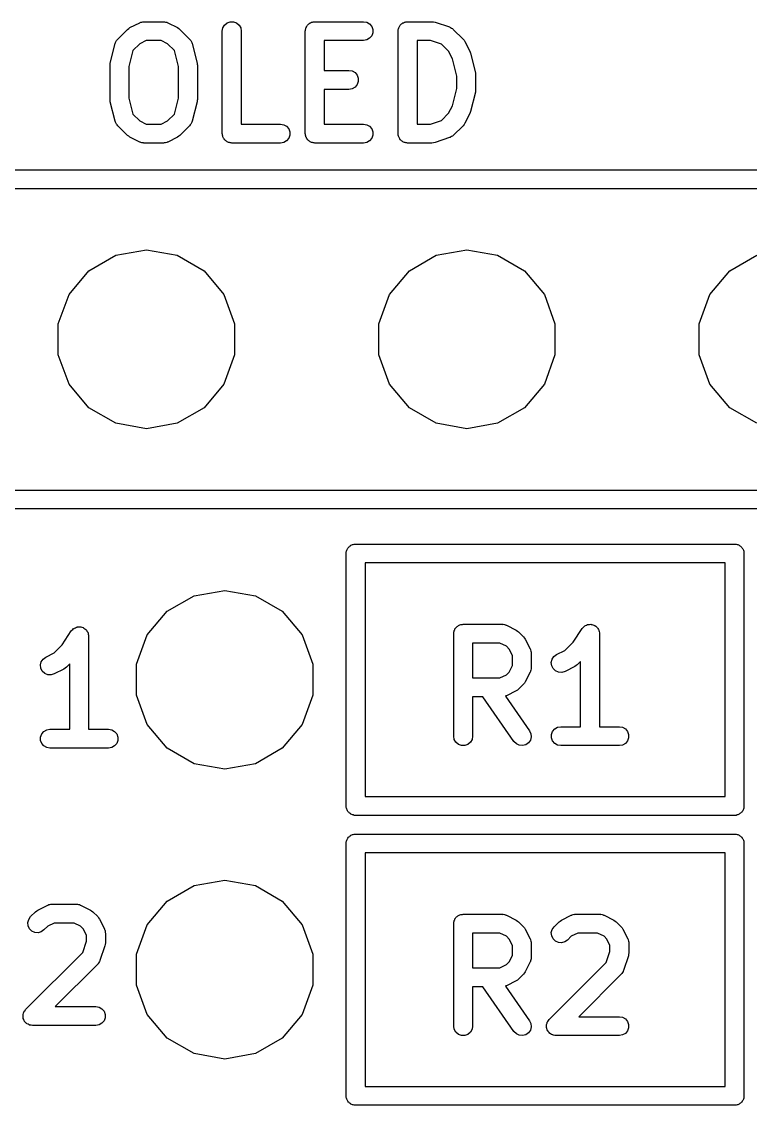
# Model space of a CAD drawing. Extents: x 61 to 195, y -144 to -65.
# Drawn here: x 182.85 to 188.63, y -111.38 to -102.78 of the extents above; entities that cross this region are included whole.
import ezdxf

# ---------------------------------------------------------------- set-up
doc = ezdxf.new("R2010")
doc.units = 0
doc.header["$MEASUREMENT"] = 0
doc.layers.add('BLACK', color=7, linetype='CONTINUOUS')

msp = doc.modelspace()

# ---------------------------------------------------------------- linework, layer by layer
at = {"layer": 'BLACK', "linetype": 'CONTINUOUS'}
for p, q in [((183.709, -102.827), (183.786, -102.788)), ((183.786, -102.788), (183.79, -102.787)), ((183.79, -102.787), (183.794, -102.784)), ((183.794, -102.784), (183.803, -102.783)), ((183.803, -102.783), (183.811, -102.78)), ((183.811, -102.78), (183.815, -102.781)), ((183.815, -102.781), (183.82, -102.78)), ((183.82, -102.78), (183.974, -102.78)), ((183.974, -102.78), (183.979, -102.781)), ((183.979, -102.781), (183.983, -102.78)), ((183.983, -102.78), (183.991, -102.783)), ((183.991, -102.783), (184, -102.784)), ((184, -102.784), (184.004, -102.787)), ((184.004, -102.787), (184.008, -102.788)), ((184.008, -102.788), (184.085, -102.827)), ((184.446, -102.829), (184.459, -102.807)), ((184.459, -102.807), (184.479, -102.79)), ((184.479, -102.79), (184.503, -102.781)), ((184.503, -102.781), (184.529, -102.781)), ((184.529, -102.781), (184.554, -102.79)), ((184.554, -102.79), (184.574, -102.807)), ((184.574, -102.807), (184.587, -102.829)), ((185.113, -102.812), (185.117, -102.807)), ((185.117, -102.807), (185.122, -102.802)), ((185.122, -102.802), (185.126, -102.797)), ((185.126, -102.797), (185.132, -102.794)), ((185.132, -102.794), (185.137, -102.79)), ((185.137, -102.79), (185.143, -102.788)), ((185.143, -102.788), (185.149, -102.784)), ((185.149, -102.784), (185.155, -102.783)), ((185.155, -102.783), (185.161, -102.781)), ((185.161, -102.781), (185.168, -102.781)), ((185.168, -102.781), (185.174, -102.78)), ((185.174, -102.78), (185.561, -102.78)), ((185.561, -102.78), (185.587, -102.784)), ((185.587, -102.784), (185.609, -102.797)), ((185.609, -102.797), (185.626, -102.817)), ((185.849, -102.812), (185.852, -102.807)), ((185.852, -102.807), (185.857, -102.802)), ((185.857, -102.802), (185.861, -102.797)), ((185.861, -102.797), (185.867, -102.794)), ((185.867, -102.794), (185.872, -102.79)), ((185.872, -102.79), (185.878, -102.788)), ((185.878, -102.788), (185.884, -102.784)), ((185.884, -102.784), (185.89, -102.783)), ((185.89, -102.783), (185.897, -102.781)), ((185.897, -102.781), (185.903, -102.781)), ((185.903, -102.781), (185.91, -102.78)), ((185.91, -102.78), (186.103, -102.78)), ((186.103, -102.78), (186.115, -102.782)), ((186.115, -102.782), (186.127, -102.784)), ((186.127, -102.784), (186.243, -102.822)), ((183.612, -102.918), (183.689, -102.841)), ((183.689, -102.841), (183.699, -102.834)), ((183.699, -102.834), (183.709, -102.827)), ((184.085, -102.827), (184.095, -102.834)), ((184.095, -102.834), (184.105, -102.841)), ((184.105, -102.841), (184.182, -102.918)), ((184.441, -102.855), (184.446, -102.829)), ((184.441, -103.668), (184.441, -102.855)), ((184.587, -102.829), (184.591, -102.855)), ((184.591, -102.855), (184.591, -103.593)), ((185.099, -102.855), (185.1, -102.848)), ((185.099, -103.668), (185.099, -102.855)), ((185.1, -102.842), (185.103, -102.836)), ((185.1, -102.848), (185.1, -102.842)), ((185.103, -102.836), (185.104, -102.829)), ((185.104, -102.829), (185.107, -102.824)), ((185.107, -102.824), (185.109, -102.817)), ((185.109, -102.817), (185.113, -102.812)), ((185.626, -102.892), (185.609, -102.912)), ((185.626, -102.817), (185.635, -102.842)), ((185.635, -102.868), (185.626, -102.892)), ((185.635, -102.842), (185.635, -102.868)), ((185.835, -102.855), (185.836, -102.848)), ((185.835, -103.668), (185.835, -102.855)), ((185.836, -102.842), (185.838, -102.836)), ((185.836, -102.848), (185.836, -102.842)), ((185.838, -102.836), (185.839, -102.829)), ((185.839, -102.829), (185.842, -102.824)), ((185.842, -102.824), (185.845, -102.817)), ((185.845, -102.817), (185.849, -102.812)), ((186.243, -102.822), (186.247, -102.825)), ((186.247, -102.825), (186.251, -102.826)), ((186.251, -102.826), (186.258, -102.831)), ((186.258, -102.831), (186.266, -102.835)), ((186.266, -102.835), (186.269, -102.838)), ((186.269, -102.838), (186.272, -102.841)), ((186.272, -102.841), (186.35, -102.918)), ((183.553, -103.108), (183.592, -102.953)), ((183.592, -102.953), (183.595, -102.946)), ((183.595, -102.946), (183.597, -102.939)), ((183.597, -102.939), (183.6, -102.934)), ((183.6, -102.934), (183.603, -102.929)), ((183.603, -102.929), (183.608, -102.924)), ((183.608, -102.924), (183.612, -102.918)), ((183.787, -102.955), (183.732, -103.009)), ((183.837, -102.93), (183.787, -102.955)), ((183.957, -102.93), (183.837, -102.93)), ((184.007, -102.955), (183.957, -102.93)), ((184.061, -103.009), (184.007, -102.955)), ((184.182, -102.918), (184.186, -102.924)), ((184.186, -102.924), (184.191, -102.929)), ((184.191, -102.929), (184.194, -102.934)), ((184.194, -102.934), (184.197, -102.939)), ((184.197, -102.939), (184.199, -102.946)), ((184.199, -102.946), (184.202, -102.953)), ((184.202, -102.953), (184.241, -103.108)), ((185.561, -102.93), (185.249, -102.93)), ((185.249, -102.93), (185.249, -103.167)), ((185.587, -102.925), (185.561, -102.93)), ((185.609, -102.912), (185.587, -102.925)), ((185.985, -102.93), (185.985, -103.593)), ((186.091, -102.93), (185.985, -102.93)), ((186.179, -102.959), (186.091, -102.93)), ((186.235, -103.015), (186.179, -102.959)), ((186.35, -102.918), (186.357, -102.928)), ((186.357, -102.928), (186.364, -102.937)), ((186.364, -102.937), (186.402, -103.015)), ((183.732, -103.009), (183.701, -103.135)), ((184.093, -103.135), (184.061, -103.009)), ((186.265, -103.075), (186.235, -103.015)), ((186.402, -103.015), (186.405, -103.023)), ((186.405, -103.023), (186.408, -103.03)), ((186.408, -103.03), (186.447, -103.185)), ((183.551, -103.126), (183.553, -103.117)), ((183.551, -103.397), (183.551, -103.126)), ((183.553, -103.117), (183.553, -103.108)), ((183.701, -103.135), (183.701, -103.388)), ((184.093, -103.388), (184.093, -103.135)), ((184.241, -103.108), (184.241, -103.117)), ((184.241, -103.117), (184.243, -103.126)), ((184.243, -103.126), (184.243, -103.397)), ((186.299, -103.212), (186.265, -103.075)), ((185.249, -103.167), (185.445, -103.167)), ((185.445, -103.167), (185.471, -103.171)), ((185.471, -103.171), (185.493, -103.184)), ((185.493, -103.184), (185.51, -103.204)), ((185.51, -103.204), (185.519, -103.229)), ((185.519, -103.229), (185.519, -103.255)), ((186.299, -103.31), (186.299, -103.212)), ((186.447, -103.185), (186.447, -103.194)), ((186.447, -103.194), (186.449, -103.203)), ((186.449, -103.203), (186.449, -103.319)), ((185.445, -103.317), (185.249, -103.317)), ((185.249, -103.317), (185.249, -103.593)), ((185.471, -103.312), (185.445, -103.317)), ((185.493, -103.299), (185.471, -103.312)), ((185.51, -103.279), (185.493, -103.299)), ((185.519, -103.255), (185.51, -103.279)), ((186.265, -103.448), (186.299, -103.31)), ((186.449, -103.319), (186.447, -103.328)), ((183.553, -103.406), (183.551, -103.397)), ((183.553, -103.415), (183.553, -103.406)), ((183.701, -103.388), (183.732, -103.513)), ((184.061, -103.513), (184.093, -103.388)), ((184.243, -103.397), (184.241, -103.406)), ((184.241, -103.406), (184.241, -103.415)), ((186.447, -103.338), (186.408, -103.492)), ((186.447, -103.328), (186.447, -103.338)), ((183.592, -103.57), (183.553, -103.415)), ((184.241, -103.415), (184.202, -103.57)), ((186.235, -103.507), (186.265, -103.448)), ((186.408, -103.492), (186.405, -103.5)), ((183.595, -103.576), (183.592, -103.57)), ((183.597, -103.583), (183.595, -103.576)), ((183.732, -103.513), (183.787, -103.567)), ((183.787, -103.567), (183.837, -103.593)), ((183.957, -103.593), (184.007, -103.567)), ((184.007, -103.567), (184.061, -103.513)), ((184.199, -103.576), (184.197, -103.583)), ((184.202, -103.57), (184.199, -103.576)), ((186.091, -103.593), (186.179, -103.563)), ((186.179, -103.563), (186.235, -103.507)), ((186.402, -103.508), (186.364, -103.585)), ((186.405, -103.5), (186.402, -103.508)), ((183.6, -103.588), (183.597, -103.583)), ((183.603, -103.594), (183.6, -103.588)), ((183.608, -103.599), (183.603, -103.594)), ((183.612, -103.605), (183.608, -103.599)), ((183.689, -103.682), (183.612, -103.605)), ((183.837, -103.593), (183.957, -103.593)), ((184.182, -103.605), (184.105, -103.682)), ((184.186, -103.599), (184.182, -103.605)), ((184.191, -103.594), (184.186, -103.599)), ((184.194, -103.588), (184.191, -103.594)), ((184.197, -103.583), (184.194, -103.588)), ((184.591, -103.593), (184.903, -103.593)), ((184.903, -103.593), (184.929, -103.597)), ((184.929, -103.597), (184.951, -103.61)), ((184.951, -103.61), (184.968, -103.63)), ((184.968, -103.63), (184.977, -103.655)), ((184.977, -103.655), (184.977, -103.681)), ((185.249, -103.593), (185.561, -103.593)), ((185.561, -103.593), (185.587, -103.597)), ((185.587, -103.597), (185.609, -103.61)), ((185.609, -103.61), (185.626, -103.63)), ((185.626, -103.63), (185.635, -103.655)), ((185.635, -103.655), (185.635, -103.681)), ((185.985, -103.593), (186.091, -103.593)), ((186.35, -103.605), (186.272, -103.682)), ((186.357, -103.595), (186.35, -103.605)), ((186.364, -103.585), (186.357, -103.595)), ((183.699, -103.689), (183.689, -103.682)), ((183.709, -103.696), (183.699, -103.689)), ((183.786, -103.735), (183.709, -103.696)), ((183.79, -103.736), (183.786, -103.735)), ((183.794, -103.738), (183.79, -103.736)), ((183.803, -103.74), (183.794, -103.738)), ((183.811, -103.742), (183.803, -103.74)), ((183.815, -103.742), (183.811, -103.742)), ((183.82, -103.743), (183.815, -103.742)), ((183.974, -103.743), (183.82, -103.743)), ((183.979, -103.742), (183.974, -103.743)), ((183.983, -103.742), (183.979, -103.742)), ((183.991, -103.74), (183.983, -103.742)), ((184, -103.738), (183.991, -103.74)), ((184.004, -103.736), (184, -103.738)), ((184.008, -103.735), (184.004, -103.736)), ((184.085, -103.696), (184.008, -103.735)), ((184.095, -103.689), (184.085, -103.696)), ((184.105, -103.682), (184.095, -103.689)), ((184.442, -103.674), (184.441, -103.668)), ((184.442, -103.681), (184.442, -103.674)), ((184.445, -103.687), (184.442, -103.681)), ((184.446, -103.693), (184.445, -103.687)), ((184.449, -103.699), (184.446, -103.693)), ((184.451, -103.705), (184.449, -103.699)), ((184.455, -103.71), (184.451, -103.705)), ((184.459, -103.716), (184.455, -103.71)), ((184.464, -103.72), (184.459, -103.716)), ((184.468, -103.725), (184.464, -103.72)), ((184.474, -103.728), (184.468, -103.725)), ((184.479, -103.733), (184.474, -103.728)), ((184.485, -103.735), (184.479, -103.733)), ((184.491, -103.738), (184.485, -103.735)), ((184.497, -103.739), (184.491, -103.738)), ((184.503, -103.742), (184.497, -103.739)), ((184.51, -103.742), (184.503, -103.742)), ((184.516, -103.743), (184.51, -103.742)), ((184.903, -103.743), (184.516, -103.743)), ((184.929, -103.738), (184.903, -103.743)), ((184.951, -103.725), (184.929, -103.738)), ((184.968, -103.705), (184.951, -103.725)), ((184.977, -103.681), (184.968, -103.705)), ((185.1, -103.674), (185.099, -103.668)), ((185.1, -103.681), (185.1, -103.674)), ((185.103, -103.687), (185.1, -103.681)), ((185.104, -103.693), (185.103, -103.687)), ((185.107, -103.699), (185.104, -103.693)), ((185.109, -103.705), (185.107, -103.699)), ((185.113, -103.71), (185.109, -103.705)), ((185.117, -103.716), (185.113, -103.71)), ((185.122, -103.72), (185.117, -103.716)), ((185.126, -103.725), (185.122, -103.72)), ((185.132, -103.728), (185.126, -103.725)), ((185.137, -103.733), (185.132, -103.728)), ((185.143, -103.735), (185.137, -103.733)), ((185.149, -103.738), (185.143, -103.735)), ((185.155, -103.739), (185.149, -103.738)), ((185.161, -103.742), (185.155, -103.739)), ((185.168, -103.742), (185.161, -103.742)), ((185.174, -103.743), (185.168, -103.742)), ((185.561, -103.743), (185.174, -103.743)), ((185.587, -103.738), (185.561, -103.743)), ((185.609, -103.725), (185.587, -103.738)), ((185.626, -103.705), (185.609, -103.725)), ((185.635, -103.681), (185.626, -103.705)), ((185.836, -103.674), (185.835, -103.668)), ((185.836, -103.681), (185.836, -103.674)), ((185.838, -103.687), (185.836, -103.681)), ((185.839, -103.693), (185.838, -103.687)), ((185.842, -103.699), (185.839, -103.693)), ((185.845, -103.705), (185.842, -103.699)), ((185.849, -103.71), (185.845, -103.705)), ((185.852, -103.716), (185.849, -103.71)), ((185.857, -103.72), (185.852, -103.716)), ((185.861, -103.725), (185.857, -103.72)), ((185.867, -103.728), (185.861, -103.725)), ((185.872, -103.733), (185.867, -103.728)), ((185.878, -103.735), (185.872, -103.733)), ((185.884, -103.738), (185.878, -103.735)), ((185.89, -103.739), (185.884, -103.738)), ((185.897, -103.742), (185.89, -103.739)), ((185.903, -103.742), (185.897, -103.742)), ((185.91, -103.743), (185.903, -103.742)), ((186.103, -103.743), (185.91, -103.743)), ((186.115, -103.741), (186.103, -103.743)), ((186.127, -103.739), (186.115, -103.741)), ((186.243, -103.7), (186.127, -103.739)), ((186.247, -103.698), (186.243, -103.7)), ((186.251, -103.697), (186.247, -103.698)), ((186.258, -103.692), (186.251, -103.697)), ((186.266, -103.688), (186.258, -103.692)), ((186.269, -103.685), (186.266, -103.688)), ((186.272, -103.682), (186.269, -103.685)), ((180.023, -103.955), (190.197, -103.955)), ((190.115, -104.105), (180.105, -104.105)), ((183.597, -104.633), (183.84, -104.591)), ((183.84, -104.591), (184.083, -104.633)), ((186.137, -104.633), (186.38, -104.591)), ((186.38, -104.591), (186.623, -104.633)), ((183.384, -104.757), (183.597, -104.633)), ((184.083, -104.633), (184.296, -104.757)), ((185.924, -104.757), (186.137, -104.633)), ((186.623, -104.633), (186.836, -104.757)), ((188.464, -104.757), (188.677, -104.633)), ((183.226, -104.945), (183.384, -104.757)), ((184.296, -104.757), (184.454, -104.945)), ((185.766, -104.945), (185.924, -104.757)), ((186.836, -104.757), (186.994, -104.945)), ((188.306, -104.945), (188.464, -104.757)), ((183.141, -105.177), (183.226, -104.945)), ((184.454, -104.945), (184.538, -105.177)), ((185.681, -105.177), (185.766, -104.945)), ((186.994, -104.945), (187.078, -105.177)), ((188.221, -105.177), (188.306, -104.945)), ((183.141, -105.423), (183.141, -105.177)), ((184.538, -105.177), (184.538, -105.423)), ((185.681, -105.423), (185.681, -105.177)), ((187.078, -105.177), (187.078, -105.423)), ((188.221, -105.423), (188.221, -105.177)), ((183.226, -105.655), (183.141, -105.423)), ((184.538, -105.423), (184.454, -105.655)), ((185.766, -105.655), (185.681, -105.423)), ((187.078, -105.423), (186.994, -105.655)), ((188.306, -105.655), (188.221, -105.423)), ((183.384, -105.843), (183.226, -105.655)), ((184.454, -105.655), (184.296, -105.843)), ((185.924, -105.843), (185.766, -105.655)), ((186.994, -105.655), (186.836, -105.843)), ((188.464, -105.843), (188.306, -105.655)), ((183.597, -105.966), (183.384, -105.843)), ((184.296, -105.843), (184.083, -105.966)), ((186.137, -105.966), (185.924, -105.843)), ((186.836, -105.843), (186.623, -105.966)), ((188.677, -105.966), (188.464, -105.843)), ((183.84, -106.009), (183.597, -105.966)), ((184.083, -105.966), (183.84, -106.009)), ((186.38, -106.009), (186.137, -105.966)), ((186.623, -105.966), (186.38, -106.009)), ((180.105, -106.495), (190.115, -106.495)), ((190.197, -106.645), (180.023, -106.645)), ((185.456, -106.938), (185.461, -106.933)), ((185.461, -106.933), (185.467, -106.931)), ((185.467, -106.931), (185.473, -106.928)), ((185.473, -106.928), (185.479, -106.927)), ((185.479, -106.927), (185.486, -106.924)), ((185.486, -106.924), (185.492, -106.924)), ((185.492, -106.924), (185.492, -106.924)), ((185.492, -106.924), (188.508, -106.924)), ((188.508, -106.924), (188.514, -106.924)), ((188.508, -106.924), (188.508, -106.924)), ((188.514, -106.924), (188.521, -106.927)), ((188.521, -106.927), (188.527, -106.928)), ((188.527, -106.928), (188.533, -106.931)), ((188.533, -106.931), (188.539, -106.933)), ((188.539, -106.933), (188.544, -106.938)), ((185.424, -106.986), (185.426, -106.98)), ((185.424, -106.993), (185.424, -106.986)), ((185.424, -108.988), (185.424, -106.993)), ((185.424, -106.993), (185.424, -106.993)), ((185.426, -106.98), (185.427, -106.973)), ((185.427, -106.973), (185.431, -106.967)), ((185.431, -106.967), (185.433, -106.961)), ((185.433, -106.961), (185.437, -106.956)), ((185.437, -106.956), (185.441, -106.95)), ((185.441, -106.95), (185.446, -106.946)), ((185.446, -106.946), (185.45, -106.941)), ((185.45, -106.941), (185.456, -106.938)), ((188.544, -106.938), (188.55, -106.941)), ((188.55, -106.941), (188.554, -106.946)), ((188.554, -106.946), (188.559, -106.95)), ((188.559, -106.95), (188.563, -106.956)), ((188.563, -106.956), (188.567, -106.961)), ((188.567, -106.961), (188.569, -106.967)), ((188.569, -106.967), (188.573, -106.973)), ((188.573, -106.973), (188.574, -106.98)), ((188.574, -106.98), (188.576, -106.986)), ((188.576, -106.986), (188.576, -106.993)), ((188.576, -106.993), (188.576, -106.993)), ((188.576, -106.993), (188.576, -109.007)), ((185.574, -107.074), (185.574, -108.926)), ((188.426, -107.074), (185.574, -107.074)), ((188.426, -108.926), (188.426, -107.074)), ((184.004, -107.457), (184.217, -107.334)), ((184.217, -107.334), (184.46, -107.291)), ((184.46, -107.291), (184.703, -107.334)), ((184.703, -107.334), (184.916, -107.457)), ((183.846, -107.645), (184.004, -107.457)), ((184.916, -107.457), (185.074, -107.645)), ((183.171, -107.723), (183.244, -107.613)), ((183.244, -107.613), (183.247, -107.61)), ((183.247, -107.61), (183.249, -107.607)), ((183.249, -107.607), (183.256, -107.601)), ((183.256, -107.601), (183.262, -107.594)), ((183.262, -107.594), (183.266, -107.593)), ((183.266, -107.593), (183.269, -107.59)), ((183.269, -107.59), (183.277, -107.587)), ((183.277, -107.587), (183.285, -107.583)), ((183.285, -107.583), (183.289, -107.582)), ((183.289, -107.582), (183.293, -107.581)), ((183.293, -107.581), (183.302, -107.581)), ((183.302, -107.581), (183.311, -107.58)), ((183.311, -107.58), (183.315, -107.581)), ((183.315, -107.581), (183.319, -107.581)), ((183.319, -107.581), (183.328, -107.584)), ((183.328, -107.584), (183.337, -107.586)), ((183.337, -107.586), (183.34, -107.589)), ((183.34, -107.589), (183.344, -107.59)), ((183.344, -107.59), (183.351, -107.596)), ((183.351, -107.596), (183.358, -107.601)), ((183.358, -107.601), (183.361, -107.604)), ((183.361, -107.604), (183.364, -107.607)), ((183.364, -107.607), (183.368, -107.614)), ((183.368, -107.614), (183.374, -107.622)), ((186.276, -107.622), (186.278, -107.616)), ((186.278, -107.616), (186.28, -107.609)), ((186.28, -107.609), (186.283, -107.604)), ((186.283, -107.604), (186.285, -107.597)), ((186.285, -107.597), (186.289, -107.592)), ((186.289, -107.592), (186.293, -107.587)), ((186.293, -107.587), (186.298, -107.582)), ((186.298, -107.582), (186.302, -107.577)), ((186.302, -107.577), (186.308, -107.574)), ((186.308, -107.574), (186.313, -107.57)), ((186.313, -107.57), (186.319, -107.568)), ((186.319, -107.568), (186.324, -107.564)), ((186.324, -107.564), (186.331, -107.563)), ((186.331, -107.563), (186.337, -107.561)), ((186.337, -107.561), (186.344, -107.561)), ((186.344, -107.561), (186.35, -107.56)), ((186.35, -107.56), (186.66, -107.56)), ((186.66, -107.56), (186.664, -107.561)), ((186.664, -107.561), (186.668, -107.56)), ((186.668, -107.56), (186.677, -107.563)), ((186.677, -107.563), (186.685, -107.564)), ((186.685, -107.564), (186.689, -107.567)), ((186.689, -107.567), (186.693, -107.568)), ((186.693, -107.568), (186.771, -107.607)), ((186.771, -107.607), (186.78, -107.614)), ((186.78, -107.614), (186.79, -107.621)), ((186.79, -107.621), (186.829, -107.659)), ((187.221, -107.703), (187.294, -107.593)), ((187.294, -107.593), (187.297, -107.59)), ((187.297, -107.59), (187.299, -107.587)), ((187.299, -107.587), (187.306, -107.581)), ((187.306, -107.581), (187.312, -107.574)), ((187.312, -107.574), (187.316, -107.573)), ((187.316, -107.573), (187.319, -107.57)), ((187.319, -107.57), (187.327, -107.567)), ((187.327, -107.567), (187.335, -107.563)), ((187.335, -107.563), (187.339, -107.562)), ((187.339, -107.562), (187.343, -107.561)), ((187.343, -107.561), (187.352, -107.561)), ((187.352, -107.561), (187.361, -107.56)), ((187.361, -107.56), (187.365, -107.561)), ((187.365, -107.561), (187.369, -107.561)), ((187.369, -107.561), (187.378, -107.564)), ((187.378, -107.564), (187.387, -107.566)), ((187.387, -107.566), (187.39, -107.569)), ((187.39, -107.569), (187.394, -107.57)), ((187.394, -107.57), (187.401, -107.576)), ((187.401, -107.576), (187.408, -107.581)), ((187.408, -107.581), (187.411, -107.584)), ((187.411, -107.584), (187.414, -107.587)), ((187.414, -107.587), (187.418, -107.594)), ((187.418, -107.594), (187.424, -107.602)), ((187.424, -107.602), (187.425, -107.606)), ((187.425, -107.606), (187.427, -107.609)), ((187.427, -107.609), (187.428, -107.618)), ((187.428, -107.618), (187.431, -107.627)), ((183.374, -107.622), (183.375, -107.626)), ((183.375, -107.626), (183.377, -107.629)), ((183.377, -107.629), (183.378, -107.638)), ((183.378, -107.638), (183.381, -107.647)), ((183.381, -107.647), (183.381, -107.651)), ((183.381, -107.651), (183.381, -107.655)), ((183.381, -107.655), (183.381, -108.393)), ((183.761, -107.877), (183.846, -107.645)), ((185.074, -107.645), (185.159, -107.877)), ((186.275, -107.635), (186.276, -107.628)), ((186.275, -108.448), (186.275, -107.635)), ((186.276, -107.628), (186.276, -107.622)), ((186.829, -107.659), (186.836, -107.669)), ((186.836, -107.669), (186.843, -107.679)), ((186.843, -107.679), (186.882, -107.756)), ((187.157, -107.767), (187.221, -107.703)), ((187.431, -107.627), (187.431, -107.631)), ((187.431, -107.631), (187.431, -107.635)), ((187.431, -107.635), (187.431, -108.373)), ((183.041, -107.82), (183.107, -107.787)), ((183.107, -107.787), (183.171, -107.723)), ((186.425, -107.71), (186.425, -107.986)), ((186.642, -107.71), (186.425, -107.71)), ((186.693, -107.735), (186.642, -107.71)), ((186.714, -107.757), (186.693, -107.735)), ((186.74, -107.807), (186.714, -107.757)), ((186.882, -107.756), (186.883, -107.76)), ((186.883, -107.76), (186.885, -107.764)), ((186.885, -107.764), (186.887, -107.773)), ((186.887, -107.773), (186.889, -107.781)), ((186.889, -107.781), (186.889, -107.785)), ((186.889, -107.785), (186.89, -107.79)), ((186.89, -107.79), (186.89, -107.906)), ((187.091, -107.8), (187.157, -107.767)), ((182.999, -107.883), (183.005, -107.857)), ((183.005, -107.857), (183.02, -107.836)), ((183.02, -107.836), (183.041, -107.82)), ((183.231, -107.875), (183.205, -107.901)), ((183.231, -108.393), (183.231, -107.875)), ((183.761, -108.123), (183.761, -107.877)), ((185.159, -107.877), (185.159, -108.123)), ((186.74, -107.888), (186.74, -107.807)), ((187.049, -107.863), (187.055, -107.837)), ((187.052, -107.889), (187.049, -107.863)), ((187.055, -107.837), (187.07, -107.816)), ((187.07, -107.816), (187.091, -107.8)), ((187.281, -107.855), (187.255, -107.881)), ((187.281, -108.373), (187.281, -107.855)), ((183.002, -107.909), (182.999, -107.883)), ((183.014, -107.932), (183.002, -107.909)), ((183.033, -107.95), (183.014, -107.932)), ((183.057, -107.96), (183.033, -107.95)), ((183.083, -107.962), (183.057, -107.96)), ((183.108, -107.954), (183.083, -107.962)), ((183.185, -107.916), (183.108, -107.954)), ((183.195, -107.908), (183.185, -107.916)), ((183.205, -107.901), (183.195, -107.908)), ((186.642, -107.986), (186.693, -107.96)), ((186.693, -107.96), (186.714, -107.939)), ((186.714, -107.939), (186.74, -107.888)), ((186.882, -107.939), (186.843, -108.017)), ((186.883, -107.935), (186.882, -107.939)), ((186.885, -107.931), (186.883, -107.935)), ((186.887, -107.923), (186.885, -107.931)), ((186.889, -107.914), (186.887, -107.923)), ((186.89, -107.906), (186.889, -107.91)), ((186.889, -107.91), (186.889, -107.914)), ((187.064, -107.912), (187.052, -107.889)), ((187.083, -107.93), (187.064, -107.912)), ((187.107, -107.94), (187.083, -107.93)), ((187.133, -107.942), (187.107, -107.94)), ((187.158, -107.934), (187.133, -107.942)), ((187.235, -107.896), (187.158, -107.934)), ((187.245, -107.888), (187.235, -107.896)), ((187.255, -107.881), (187.245, -107.888)), ((186.425, -107.986), (186.642, -107.986)), ((186.829, -108.036), (186.79, -108.075)), ((186.836, -108.026), (186.829, -108.036)), ((186.843, -108.017), (186.836, -108.026)), ((183.846, -108.355), (183.761, -108.123)), ((185.159, -108.123), (185.074, -108.355)), ((186.505, -108.136), (186.425, -108.136)), ((186.425, -108.136), (186.425, -108.448)), ((186.753, -108.491), (186.505, -108.136)), ((186.689, -108.129), (186.685, -108.131)), ((186.685, -108.131), (186.685, -108.131)), ((186.685, -108.131), (186.876, -108.405)), ((186.693, -108.128), (186.689, -108.129)), ((186.771, -108.089), (186.693, -108.128)), ((186.78, -108.082), (186.771, -108.089)), ((186.79, -108.075), (186.78, -108.082)), ((183.049, -108.397), (183.074, -108.393)), ((183.074, -108.393), (183.231, -108.393)), ((183.381, -108.393), (183.539, -108.393)), ((183.539, -108.393), (183.564, -108.397)), ((184.004, -108.543), (183.846, -108.355)), ((185.074, -108.355), (184.916, -108.543)), ((187.059, -108.41), (187.076, -108.39)), ((187.076, -108.39), (187.099, -108.377)), ((187.099, -108.377), (187.124, -108.373)), ((187.124, -108.373), (187.281, -108.373)), ((187.431, -108.373), (187.589, -108.373)), ((187.589, -108.373), (187.614, -108.377)), ((187.614, -108.377), (187.637, -108.39)), ((187.637, -108.39), (187.654, -108.41)), ((183, -108.455), (183.009, -108.43)), ((183, -108.481), (183, -108.455)), ((183.009, -108.505), (183, -108.481)), ((183.009, -108.43), (183.026, -108.41)), ((183.026, -108.41), (183.049, -108.397)), ((183.564, -108.397), (183.587, -108.41)), ((183.587, -108.41), (183.604, -108.43)), ((183.604, -108.43), (183.612, -108.455)), ((183.612, -108.481), (183.604, -108.505)), ((183.612, -108.455), (183.612, -108.481)), ((186.28, -108.473), (186.275, -108.448)), ((186.293, -108.496), (186.28, -108.473)), ((186.421, -108.473), (186.408, -108.496)), ((186.425, -108.448), (186.421, -108.473)), ((186.883, -108.479), (186.868, -108.501)), ((186.876, -108.405), (186.887, -108.428)), ((186.889, -108.454), (186.883, -108.479)), ((186.887, -108.428), (186.889, -108.454)), ((187.05, -108.435), (187.059, -108.41)), ((187.05, -108.461), (187.05, -108.435)), ((187.059, -108.485), (187.05, -108.461)), ((187.654, -108.41), (187.662, -108.435)), ((187.662, -108.461), (187.654, -108.485)), ((187.662, -108.435), (187.662, -108.461)), ((183.026, -108.525), (183.009, -108.505)), ((183.049, -108.538), (183.026, -108.525)), ((183.074, -108.543), (183.049, -108.538)), ((183.539, -108.543), (183.074, -108.543)), ((183.564, -108.538), (183.539, -108.543)), ((183.587, -108.525), (183.564, -108.538)), ((183.604, -108.505), (183.587, -108.525)), ((184.217, -108.666), (184.004, -108.543)), ((184.916, -108.543), (184.703, -108.666)), ((186.313, -108.513), (186.293, -108.496)), ((186.337, -108.522), (186.313, -108.513)), ((186.363, -108.522), (186.337, -108.522)), ((186.388, -108.513), (186.363, -108.522)), ((186.408, -108.496), (186.388, -108.513)), ((186.772, -108.509), (186.753, -108.491)), ((186.795, -108.52), (186.772, -108.509)), ((186.821, -108.522), (186.795, -108.52)), ((186.846, -108.516), (186.821, -108.522)), ((186.868, -108.501), (186.846, -108.516)), ((187.076, -108.505), (187.059, -108.485)), ((187.099, -108.518), (187.076, -108.505)), ((187.124, -108.523), (187.099, -108.518)), ((187.589, -108.523), (187.124, -108.523)), ((187.614, -108.518), (187.589, -108.523)), ((187.637, -108.505), (187.614, -108.518)), ((187.654, -108.485), (187.637, -108.505)), ((184.46, -108.709), (184.217, -108.666)), ((184.703, -108.666), (184.46, -108.709)), ((185.424, -109.014), (185.424, -108.988)), ((185.574, -108.926), (188.426, -108.926)), ((185.426, -109.02), (185.424, -109.014)), ((185.427, -109.027), (185.426, -109.02)), ((185.431, -109.033), (185.427, -109.027)), ((185.433, -109.039), (185.431, -109.033)), ((185.437, -109.044), (185.433, -109.039)), ((185.441, -109.05), (185.437, -109.044)), ((185.446, -109.054), (185.441, -109.05)), ((185.45, -109.059), (185.446, -109.054)), ((185.456, -109.062), (185.45, -109.059)), ((185.461, -109.067), (185.456, -109.062)), ((185.467, -109.069), (185.461, -109.067)), ((185.473, -109.072), (185.467, -109.069)), ((185.479, -109.073), (185.473, -109.072)), ((185.486, -109.076), (185.479, -109.073)), ((185.492, -109.076), (185.486, -109.076)), ((188.508, -109.076), (185.492, -109.076)), ((185.492, -109.076), (185.492, -109.076)), ((188.514, -109.076), (188.508, -109.076)), ((188.508, -109.076), (188.508, -109.076)), ((188.521, -109.073), (188.514, -109.076)), ((188.527, -109.072), (188.521, -109.073)), ((188.533, -109.069), (188.527, -109.072)), ((188.539, -109.067), (188.533, -109.069)), ((188.544, -109.062), (188.539, -109.067)), ((188.55, -109.059), (188.544, -109.062)), ((188.554, -109.054), (188.55, -109.059)), ((188.559, -109.05), (188.554, -109.054)), ((188.563, -109.044), (188.559, -109.05)), ((188.567, -109.039), (188.563, -109.044)), ((188.569, -109.033), (188.567, -109.039)), ((188.573, -109.027), (188.569, -109.033)), ((188.574, -109.02), (188.573, -109.027)), ((188.576, -109.014), (188.574, -109.02)), ((188.576, -109.007), (188.576, -109.007)), ((188.576, -109.007), (188.576, -109.014)), ((185.437, -109.256), (185.441, -109.25)), ((185.441, -109.25), (185.446, -109.246)), ((185.446, -109.246), (185.45, -109.241)), ((185.45, -109.241), (185.456, -109.238)), ((185.456, -109.238), (185.461, -109.233)), ((185.461, -109.233), (185.467, -109.231)), ((185.467, -109.231), (185.473, -109.228)), ((185.473, -109.228), (185.479, -109.227)), ((185.479, -109.227), (185.486, -109.224)), ((185.486, -109.224), (185.492, -109.224)), ((185.492, -109.224), (185.492, -109.224)), ((185.492, -109.224), (188.508, -109.224)), ((188.508, -109.224), (188.514, -109.224)), ((188.508, -109.224), (188.508, -109.224)), ((188.514, -109.224), (188.521, -109.227)), ((188.521, -109.227), (188.527, -109.228)), ((188.527, -109.228), (188.533, -109.231)), ((188.533, -109.231), (188.539, -109.233)), ((188.539, -109.233), (188.544, -109.238)), ((188.544, -109.238), (188.55, -109.241)), ((188.55, -109.241), (188.554, -109.246)), ((188.554, -109.246), (188.559, -109.25)), ((188.559, -109.25), (188.563, -109.256)), ((185.424, -109.286), (185.426, -109.28)), ((185.424, -109.293), (185.424, -109.286)), ((185.424, -111.288), (185.424, -109.293)), ((185.424, -109.293), (185.424, -109.293)), ((185.426, -109.28), (185.427, -109.273)), ((185.427, -109.273), (185.431, -109.267)), ((185.431, -109.267), (185.433, -109.261)), ((185.433, -109.261), (185.437, -109.256)), ((188.563, -109.256), (188.567, -109.261)), ((188.567, -109.261), (188.569, -109.267)), ((188.569, -109.267), (188.573, -109.273)), ((188.573, -109.273), (188.574, -109.28)), ((188.574, -109.28), (188.576, -109.286)), ((188.576, -109.286), (188.576, -109.293)), ((188.576, -109.293), (188.576, -109.293)), ((188.576, -109.293), (188.576, -111.307)), ((185.574, -109.374), (185.574, -111.226)), ((188.426, -109.374), (185.574, -109.374)), ((188.426, -111.226), (188.426, -109.374)), ((184.217, -109.633), (184.46, -109.591)), ((184.46, -109.591), (184.703, -109.633)), ((184.004, -109.757), (184.217, -109.633)), ((184.703, -109.633), (184.916, -109.757)), ((183.846, -109.945), (184.004, -109.757)), ((184.916, -109.757), (185.074, -109.945)), ((182.921, -109.879), (182.96, -109.841)), ((182.96, -109.841), (182.97, -109.834)), ((182.97, -109.834), (182.979, -109.827)), ((182.979, -109.827), (183.057, -109.788)), ((183.057, -109.788), (183.061, -109.787)), ((183.061, -109.787), (183.065, -109.784)), ((183.065, -109.784), (183.073, -109.783)), ((183.073, -109.783), (183.082, -109.78)), ((183.082, -109.78), (183.086, -109.781)), ((183.086, -109.781), (183.09, -109.78)), ((183.09, -109.78), (183.284, -109.78)), ((183.284, -109.78), (183.288, -109.781)), ((183.288, -109.781), (183.292, -109.78)), ((183.292, -109.78), (183.301, -109.783)), ((183.301, -109.783), (183.309, -109.784)), ((183.309, -109.784), (183.313, -109.787)), ((183.313, -109.787), (183.317, -109.788)), ((183.317, -109.788), (183.395, -109.827)), ((183.395, -109.827), (183.404, -109.834)), ((183.404, -109.834), (183.414, -109.841)), ((183.414, -109.841), (183.453, -109.879)), ((182.899, -109.926), (182.906, -109.901)), ((182.902, -109.952), (182.899, -109.926)), ((182.906, -109.901), (182.921, -109.879)), ((183.108, -109.93), (183.057, -109.955)), ((183.266, -109.93), (183.108, -109.93)), ((183.317, -109.955), (183.266, -109.93)), ((183.453, -109.879), (183.46, -109.889)), ((183.46, -109.889), (183.467, -109.899)), ((183.467, -109.899), (183.506, -109.976)), ((186.275, -109.935), (186.276, -109.928)), ((186.275, -110.748), (186.275, -109.935)), ((186.276, -109.922), (186.278, -109.916)), ((186.276, -109.928), (186.276, -109.922)), ((186.278, -109.916), (186.28, -109.909)), ((186.28, -109.909), (186.283, -109.904)), ((186.283, -109.904), (186.285, -109.897)), ((186.285, -109.897), (186.289, -109.892)), ((186.289, -109.892), (186.293, -109.887)), ((186.293, -109.887), (186.298, -109.882)), ((186.298, -109.882), (186.302, -109.877)), ((186.302, -109.877), (186.308, -109.874)), ((186.308, -109.874), (186.313, -109.87)), ((186.313, -109.87), (186.319, -109.868)), ((186.319, -109.868), (186.324, -109.864)), ((186.324, -109.864), (186.331, -109.863)), ((186.331, -109.863), (186.337, -109.861)), ((186.337, -109.861), (186.344, -109.861)), ((186.344, -109.861), (186.35, -109.86)), ((186.35, -109.86), (186.66, -109.86)), ((186.66, -109.86), (186.664, -109.861)), ((186.664, -109.861), (186.668, -109.86)), ((186.668, -109.86), (186.677, -109.863)), ((186.677, -109.863), (186.685, -109.864)), ((186.685, -109.864), (186.689, -109.867)), ((186.689, -109.867), (186.693, -109.868)), ((186.693, -109.868), (186.771, -109.907)), ((186.771, -109.907), (186.78, -109.914)), ((186.78, -109.914), (186.79, -109.921)), ((186.79, -109.921), (186.829, -109.959)), ((187.071, -109.959), (187.11, -109.921)), ((187.11, -109.921), (187.12, -109.914)), ((187.12, -109.914), (187.129, -109.907)), ((187.129, -109.907), (187.207, -109.868)), ((187.207, -109.868), (187.211, -109.867)), ((187.211, -109.867), (187.215, -109.864)), ((187.215, -109.864), (187.223, -109.863)), ((187.223, -109.863), (187.232, -109.86)), ((187.232, -109.86), (187.236, -109.861)), ((187.236, -109.861), (187.24, -109.86)), ((187.24, -109.86), (187.434, -109.86)), ((187.434, -109.86), (187.438, -109.861)), ((187.438, -109.861), (187.442, -109.86)), ((187.442, -109.86), (187.451, -109.863)), ((187.451, -109.863), (187.459, -109.864)), ((187.459, -109.864), (187.463, -109.867)), ((187.463, -109.867), (187.467, -109.868)), ((187.467, -109.868), (187.545, -109.907)), ((187.545, -109.907), (187.554, -109.914)), ((187.554, -109.914), (187.564, -109.921)), ((187.564, -109.921), (187.603, -109.959)), ((182.913, -109.975), (182.902, -109.952)), ((182.931, -109.994), (182.913, -109.975)), ((182.955, -110.005), (182.931, -109.994)), ((182.981, -110.007), (182.955, -110.005)), ((183.006, -110), (182.981, -110.007)), ((183.027, -109.985), (183.006, -110)), ((183.057, -109.955), (183.027, -109.985)), ((183.338, -109.977), (183.317, -109.955)), ((183.364, -110.027), (183.338, -109.977)), ((183.364, -110.075), (183.364, -110.027)), ((183.506, -109.976), (183.507, -109.98)), ((183.507, -109.98), (183.509, -109.984)), ((183.509, -109.984), (183.511, -109.993)), ((183.511, -109.993), (183.513, -110.001)), ((183.513, -110.001), (183.513, -110.005)), ((183.513, -110.005), (183.514, -110.01)), ((183.514, -110.01), (183.514, -110.087)), ((183.761, -110.177), (183.846, -109.945)), ((185.074, -109.945), (185.159, -110.177)), ((186.425, -110.01), (186.425, -110.286)), ((186.642, -110.01), (186.425, -110.01)), ((186.693, -110.035), (186.642, -110.01)), ((186.829, -109.959), (186.836, -109.969)), ((186.836, -109.969), (186.843, -109.979)), ((186.843, -109.979), (186.882, -110.056)), ((187.049, -110.006), (187.056, -109.981)), ((187.052, -110.032), (187.049, -110.006)), ((187.056, -109.981), (187.071, -109.959)), ((187.258, -110.01), (187.207, -110.035)), ((187.416, -110.01), (187.258, -110.01)), ((187.467, -110.035), (187.416, -110.01)), ((187.603, -109.959), (187.61, -109.969)), ((187.61, -109.969), (187.617, -109.979)), ((187.617, -109.979), (187.656, -110.056)), ((183.334, -110.163), (183.364, -110.075)), ((183.51, -110.111), (183.471, -110.227)), ((183.512, -110.099), (183.51, -110.111)), ((183.514, -110.087), (183.512, -110.099)), ((186.714, -110.057), (186.693, -110.035)), ((186.74, -110.107), (186.714, -110.057)), ((186.74, -110.188), (186.74, -110.107)), ((186.882, -110.056), (186.883, -110.06)), ((186.883, -110.06), (186.885, -110.064)), ((186.885, -110.064), (186.887, -110.073)), ((186.887, -110.073), (186.889, -110.081)), ((186.889, -110.081), (186.889, -110.085)), ((186.889, -110.085), (186.89, -110.09)), ((186.89, -110.09), (186.89, -110.206)), ((187.063, -110.055), (187.052, -110.032)), ((187.081, -110.074), (187.063, -110.055)), ((187.105, -110.085), (187.081, -110.074)), ((187.131, -110.087), (187.105, -110.085)), ((187.156, -110.08), (187.131, -110.087)), ((187.177, -110.065), (187.156, -110.08)), ((187.207, -110.035), (187.177, -110.065)), ((187.488, -110.057), (187.467, -110.035)), ((187.514, -110.107), (187.488, -110.057)), ((187.514, -110.155), (187.514, -110.107)), ((187.656, -110.056), (187.657, -110.06)), ((187.657, -110.06), (187.659, -110.064)), ((187.659, -110.064), (187.661, -110.073)), ((187.661, -110.073), (187.663, -110.081)), ((187.663, -110.081), (187.663, -110.085)), ((187.663, -110.085), (187.664, -110.09)), ((187.664, -110.09), (187.664, -110.167)), ((182.882, -110.615), (183.334, -110.163)), ((183.761, -110.423), (183.761, -110.177)), ((185.159, -110.177), (185.159, -110.423)), ((186.714, -110.239), (186.74, -110.188)), ((187.484, -110.243), (187.514, -110.155)), ((187.66, -110.191), (187.621, -110.307)), ((187.662, -110.179), (187.66, -110.191)), ((187.664, -110.167), (187.662, -110.179)), ((183.453, -110.256), (183.117, -110.593)), ((183.455, -110.253), (183.453, -110.256)), ((183.459, -110.25), (183.455, -110.253)), ((183.463, -110.242), (183.459, -110.25)), ((183.468, -110.235), (183.463, -110.242)), ((183.469, -110.231), (183.468, -110.235)), ((183.471, -110.227), (183.469, -110.231)), ((186.425, -110.286), (186.642, -110.286)), ((186.642, -110.286), (186.693, -110.26)), ((186.693, -110.26), (186.714, -110.239)), ((186.882, -110.239), (186.843, -110.317)), ((186.883, -110.235), (186.882, -110.239)), ((186.885, -110.231), (186.883, -110.235)), ((186.887, -110.223), (186.885, -110.231)), ((186.889, -110.214), (186.887, -110.223)), ((186.89, -110.206), (186.889, -110.21)), ((186.889, -110.21), (186.889, -110.214)), ((187.032, -110.695), (187.484, -110.243)), ((186.829, -110.336), (186.79, -110.375)), ((186.836, -110.326), (186.829, -110.336)), ((186.843, -110.317), (186.836, -110.326)), ((187.603, -110.336), (187.267, -110.673)), ((187.605, -110.333), (187.603, -110.336)), ((187.609, -110.33), (187.605, -110.333)), ((187.613, -110.322), (187.609, -110.33)), ((187.618, -110.315), (187.613, -110.322)), ((187.619, -110.311), (187.618, -110.315)), ((187.621, -110.307), (187.619, -110.311)), ((183.846, -110.655), (183.761, -110.423)), ((185.159, -110.423), (185.074, -110.655)), ((186.505, -110.436), (186.425, -110.436)), ((186.425, -110.436), (186.425, -110.748)), ((186.753, -110.791), (186.505, -110.436)), ((186.689, -110.429), (186.685, -110.431)), ((186.685, -110.431), (186.685, -110.431)), ((186.685, -110.431), (186.876, -110.705)), ((186.693, -110.428), (186.689, -110.429)), ((186.771, -110.389), (186.693, -110.428)), ((186.78, -110.382), (186.771, -110.389)), ((186.79, -110.375), (186.78, -110.382)), ((182.869, -110.633), (182.871, -110.63)), ((182.871, -110.63), (182.877, -110.623)), ((182.877, -110.623), (182.882, -110.615)), ((183.117, -110.593), (183.439, -110.593)), ((183.439, -110.593), (183.464, -110.597)), ((183.464, -110.597), (183.487, -110.61)), ((183.487, -110.61), (183.504, -110.63)), ((183.504, -110.63), (183.512, -110.655)), ((182.861, -110.661), (182.862, -110.658)), ((182.862, -110.671), (182.861, -110.661)), ((182.862, -110.655), (182.865, -110.645)), ((182.862, -110.658), (182.862, -110.655)), ((182.862, -110.681), (182.862, -110.671)), ((182.863, -110.684), (182.862, -110.681)), ((182.863, -110.687), (182.863, -110.684)), ((182.867, -110.696), (182.863, -110.687)), ((182.865, -110.645), (182.867, -110.636)), ((182.867, -110.636), (182.869, -110.633)), ((182.871, -110.705), (182.867, -110.696)), ((182.873, -110.708), (182.871, -110.705)), ((182.874, -110.711), (182.873, -110.708)), ((182.881, -110.718), (182.874, -110.711)), ((183.504, -110.705), (183.487, -110.725)), ((183.512, -110.681), (183.504, -110.705)), ((183.512, -110.655), (183.512, -110.681)), ((184.004, -110.843), (183.846, -110.655)), ((185.074, -110.655), (184.916, -110.843)), ((186.876, -110.705), (186.887, -110.728)), ((187.015, -110.725), (187.017, -110.716)), ((187.017, -110.716), (187.019, -110.713)), ((187.019, -110.713), (187.021, -110.71)), ((187.021, -110.71), (187.027, -110.703)), ((187.027, -110.703), (187.032, -110.695)), ((187.267, -110.673), (187.589, -110.673)), ((187.589, -110.673), (187.614, -110.677)), ((187.614, -110.677), (187.637, -110.69)), ((187.637, -110.69), (187.654, -110.71)), ((187.654, -110.71), (187.662, -110.735)), ((182.887, -110.725), (182.881, -110.718)), ((182.89, -110.727), (182.887, -110.725)), ((182.892, -110.729), (182.89, -110.727)), ((182.901, -110.733), (182.892, -110.729)), ((182.91, -110.738), (182.901, -110.733)), ((182.913, -110.739), (182.91, -110.738)), ((182.916, -110.74), (182.913, -110.739)), ((182.926, -110.741), (182.916, -110.74)), ((182.935, -110.743), (182.926, -110.741)), ((183.439, -110.743), (182.935, -110.743)), ((183.464, -110.738), (183.439, -110.743)), ((183.487, -110.725), (183.464, -110.738)), ((186.28, -110.773), (186.275, -110.748)), ((186.293, -110.796), (186.28, -110.773)), ((186.313, -110.813), (186.293, -110.796)), ((186.408, -110.796), (186.388, -110.813)), ((186.421, -110.773), (186.408, -110.796)), ((186.425, -110.748), (186.421, -110.773)), ((186.772, -110.809), (186.753, -110.791)), ((186.868, -110.801), (186.846, -110.816)), ((186.883, -110.779), (186.868, -110.801)), ((186.889, -110.754), (186.883, -110.779)), ((186.887, -110.728), (186.889, -110.754)), ((187.011, -110.741), (187.012, -110.738)), ((187.012, -110.751), (187.011, -110.741)), ((187.012, -110.735), (187.015, -110.725)), ((187.012, -110.738), (187.012, -110.735)), ((187.012, -110.761), (187.012, -110.751)), ((187.013, -110.764), (187.012, -110.761)), ((187.013, -110.767), (187.013, -110.764)), ((187.017, -110.776), (187.013, -110.767)), ((187.021, -110.785), (187.017, -110.776)), ((187.023, -110.788), (187.021, -110.785)), ((187.024, -110.791), (187.023, -110.788)), ((187.031, -110.798), (187.024, -110.791)), ((187.037, -110.805), (187.031, -110.798)), ((187.654, -110.785), (187.637, -110.805)), ((187.662, -110.761), (187.654, -110.785)), ((187.662, -110.735), (187.662, -110.761)), ((184.217, -110.966), (184.004, -110.843)), ((184.916, -110.843), (184.703, -110.966)), ((186.337, -110.822), (186.313, -110.813)), ((186.363, -110.822), (186.337, -110.822)), ((186.388, -110.813), (186.363, -110.822)), ((186.795, -110.82), (186.772, -110.809)), ((186.821, -110.822), (186.795, -110.82)), ((186.846, -110.816), (186.821, -110.822)), ((187.04, -110.807), (187.037, -110.805)), ((187.042, -110.809), (187.04, -110.807)), ((187.051, -110.813), (187.042, -110.809)), ((187.06, -110.818), (187.051, -110.813)), ((187.063, -110.819), (187.06, -110.818)), ((187.066, -110.82), (187.063, -110.819)), ((187.076, -110.821), (187.066, -110.82)), ((187.085, -110.823), (187.076, -110.821)), ((187.589, -110.823), (187.085, -110.823)), ((187.614, -110.818), (187.589, -110.823)), ((187.637, -110.805), (187.614, -110.818)), ((184.46, -111.009), (184.217, -110.966)), ((184.703, -110.966), (184.46, -111.009)), ((185.574, -111.226), (188.426, -111.226)), ((185.424, -111.314), (185.424, -111.288)), ((185.426, -111.32), (185.424, -111.314)), ((188.576, -111.314), (188.574, -111.32)), ((188.576, -111.307), (188.576, -111.307)), ((188.576, -111.307), (188.576, -111.314)), ((185.427, -111.327), (185.426, -111.32)), ((185.431, -111.333), (185.427, -111.327)), ((185.433, -111.339), (185.431, -111.333)), ((185.437, -111.344), (185.433, -111.339)), ((185.441, -111.35), (185.437, -111.344)), ((185.446, -111.354), (185.441, -111.35)), ((185.45, -111.359), (185.446, -111.354)), ((185.456, -111.362), (185.45, -111.359)), ((185.461, -111.367), (185.456, -111.362)), ((185.467, -111.369), (185.461, -111.367)), ((185.473, -111.372), (185.467, -111.369)), ((185.479, -111.373), (185.473, -111.372)), ((185.486, -111.376), (185.479, -111.373)), ((185.492, -111.376), (185.486, -111.376)), ((188.508, -111.376), (185.492, -111.376)), ((185.492, -111.376), (185.492, -111.376)), ((188.514, -111.376), (188.508, -111.376)), ((188.508, -111.376), (188.508, -111.376)), ((188.521, -111.373), (188.514, -111.376)), ((188.527, -111.372), (188.521, -111.373)), ((188.533, -111.369), (188.527, -111.372)), ((188.539, -111.367), (188.533, -111.369)), ((188.544, -111.362), (188.539, -111.367)), ((188.55, -111.359), (188.544, -111.362)), ((188.554, -111.354), (188.55, -111.359)), ((188.559, -111.35), (188.554, -111.354)), ((188.563, -111.344), (188.559, -111.35)), ((188.567, -111.339), (188.563, -111.344)), ((188.569, -111.333), (188.567, -111.339)), ((188.573, -111.327), (188.569, -111.333)), ((188.574, -111.32), (188.573, -111.327))]:
    msp.add_line(p, q, dxfattribs=at)

doc.saveas('drawing.dxf')
